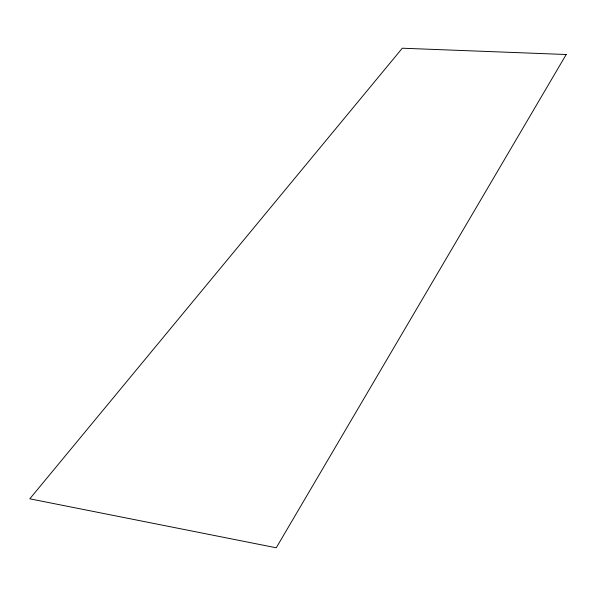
<?xml version="1.0" encoding="UTF-8"?>
<svg xmlns="http://www.w3.org/2000/svg" width="596" height="596" viewBox="0 0 596 596"><rect width="100%" height="100%" fill="white"/><g stroke="black" fill="none" stroke-linecap="round" stroke-linejoin="round"><path stroke-width="0.89" d="M566.2 54.512L276.246 547.784L29.8 498.822L402.293 48.216L566.2 54.512"/></g></svg>
